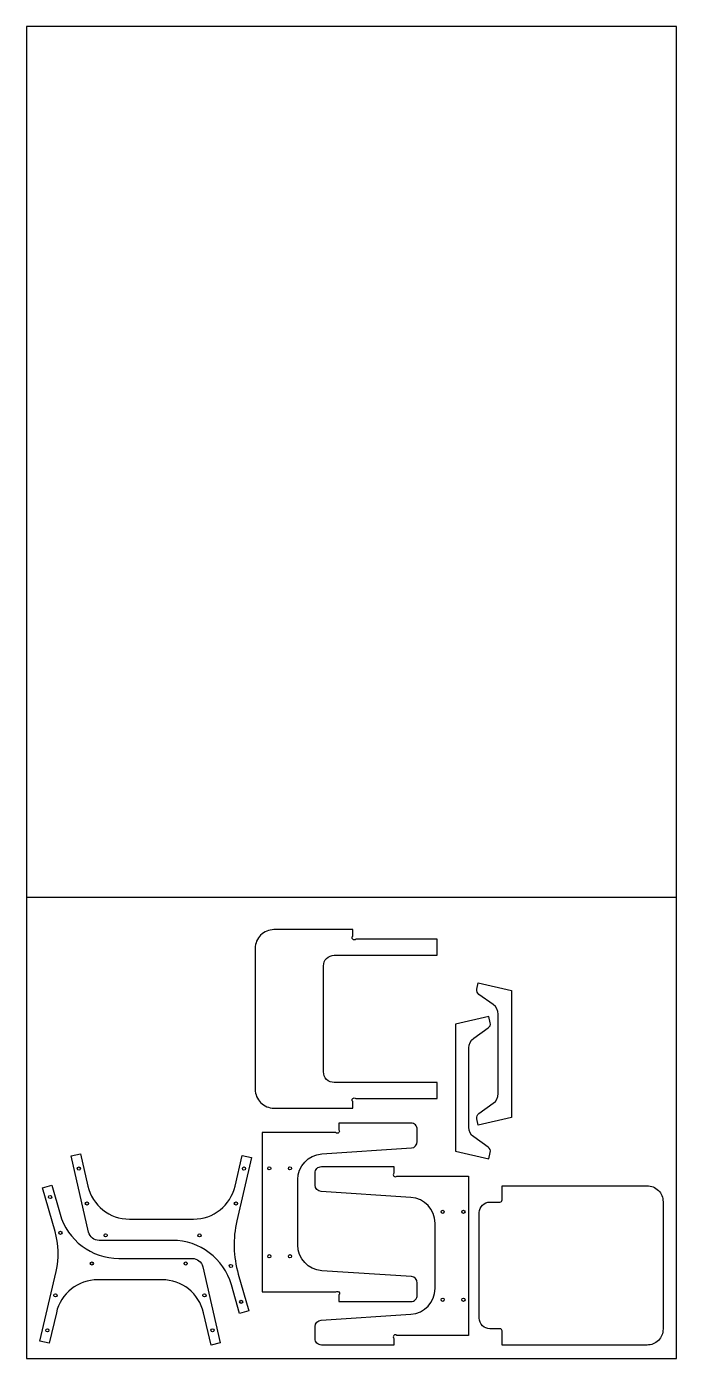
# Model space of a CAD drawing. Header units: millimetres. Extents: x 4 to 1224, y 191 to 2691.
import ezdxf

# ---------------------------------------------------------------- set-up
doc = ezdxf.new("R2010")
doc.units = ezdxf.units.MM
for name, color, linetype in [('Corte EXT', 5, 'Continuous'), ('Corte OVR', 7, 'Continuous'), ('Tableros', 6, 'Continuous'), ('Taladros', 3, 'Continuous')]:
    doc.layers.add(name, color=color, linetype=linetype)

msp = doc.modelspace()

# ---------------------------------------------------------------- linework, layer by layer
at = {"layer": 'Corte EXT'}
for points in [[(433, 695.4, 0.414214), (468, 660.4), (616.1, 660.4), (616.1, 672.8, -1), (621.8, 678.4), (774.4, 678.4), (774.4, 708.4), (581.2, 708.4, -0.414214), (561.2, 728.4), (561.2, 927.4, -0.414214), (581.2, 947.4), (774.4, 947.4), (774.4, 977.4), (621.8, 977.4, -1), (616.1, 983.1), (616.1, 995.4), (468, 995.4, 0.414214), (433, 960.4)], [(889.4, 687.6), (889.4, 836.5, 0.243398), (880, 854.7), (852.9, 873.9, -0.304389), (849.2, 883.7), (851.9, 895.6), (914.4, 881.2), (914.4, 642.9), (851.9, 628.5), (849.2, 640.4, -0.304389), (852.9, 650.2), (880, 669.4, 0.243398)], [(834, 624.5), (834, 773.5, -0.243398), (843.4, 791.7), (870.5, 810.8, 0.304389), (874.3, 820.6), (871.5, 832.6), (809, 818.1), (809, 579.8), (871.5, 565.4), (874.3, 577.3, 0.304389), (870.5, 587.1), (843.4, 606.3, -0.243398)], [(512.9, 526.1, -0.394837), (558, 574.3), (726.2, 585.5, 0.394837), (737.4, 597.5), (737.4, 620.3, 0.414214), (725.4, 632.3), (590, 632.3), (590, 619.9, -1), (584.4, 614.3), (445.9, 614.3), (445.9, 315.3), (584.4, 315.3, -1), (590, 309.6), (590, 297.3), (725.4, 297.3, 0.414214), (737.4, 309.3), (737.4, 332, 0.394837), (726.2, 344), (558, 355.2, -0.394837), (512.9, 403.5), (512.9, 502.3)], [(196.7, 452), (317.1, 452, 0.349216), (395.1, 514), (408.3, 571.4), (425.9, 567.4), (398.5, 448.9, 0.127216), (401.2, 348.8), (421, 279.5), (403.7, 274.5), (388.2, 328.7, 0.334595), (277.6, 412), (139.7, 412, -0.349216), (120.2, 427.5), (87.2, 570.6), (104.7, 574.6), (118.7, 514, 0.349216)], [(725.4, 273.5, 0.394837), (770.6, 321.8), (770.6, 420.6), (770.6, 444.4, 0.394837), (725.4, 492.6), (556.6, 503.9, -0.394837), (545.4, 515.9), (545.4, 538.6, -0.414214), (557.4, 550.6), (693.4, 550.6), (693.4, 538.2, 1), (699.1, 532.6), (833.8, 532.6), (833.8, 233.6), (699.1, 233.6, 1), (693.4, 227.9), (693.4, 215.6), (557.4, 215.6, -0.414214), (545.4, 227.6), (545.4, 250.3, -0.394837), (556.6, 262.3)], [(258, 338.2), (137.6, 338.2, 0.349216), (59.6, 276.2), (46.3, 218.8), (28.8, 222.8), (59.1, 353.9, 0.127216), (57.1, 429), (33.6, 510.7), (51, 515.7), (66.5, 461.5, 0.334595), (177, 378.2), (315, 378.2, -0.349216), (334.5, 362.7), (367.5, 219.6), (350, 215.6), (336, 276.2, 0.349216)], [(1168.8, 215.6), (896.6, 215.6), (896.6, 242.1, 0.414214), (892.6, 246.1), (873.8, 246.1, -0.414214), (853.8, 266.1), (853.8, 464.1, -0.414214), (873.8, 484.1), (892.6, 484.1, 0.414214), (896.6, 488.1), (896.6, 514.6), (1168.8, 514.6, -0.414214), (1198.8, 484.6), (1198.8, 245.6, -0.414214)]]:
    msp.add_lwpolyline(points, format="xyb", close=True, dxfattribs=at)
at = {"layer": 'Corte OVR', "linetype": 'Continuous'}
msp.add_line((1223.8, 1056), (3.8, 1056), dxfattribs=at)
at = {"layer": 'Tableros', "linetype": 'Continuous'}
msp.add_lwpolyline([(3.8, 190.6), (1223.8, 190.6), (1223.8, 2690.6), (3.8, 2690.6)], close=True, dxfattribs=at)
at = {"layer": 'Taladros'}
for centre in [(459.5, 547.3), (498.3, 547.3), (101.9, 546.9), (411.9, 546.9), (47.9, 493.5), (117, 481.3), (396.8, 481.3), (785.1, 465.6), (824, 465.6), (67.3, 426.2), (152.2, 421.5), (328.4, 421.5), (459.5, 382.3), (498.3, 382.3), (126.3, 368.7), (302.5, 368.7), (387.4, 364), (57.9, 308.9), (337.7, 308.9), (785.1, 300.6), (824, 300.6), (406.7, 296.7), (42.8, 243.3), (352.8, 243.3)]:
    msp.add_circle(centre, 3, dxfattribs=at)

doc.saveas('drawing.dxf')
